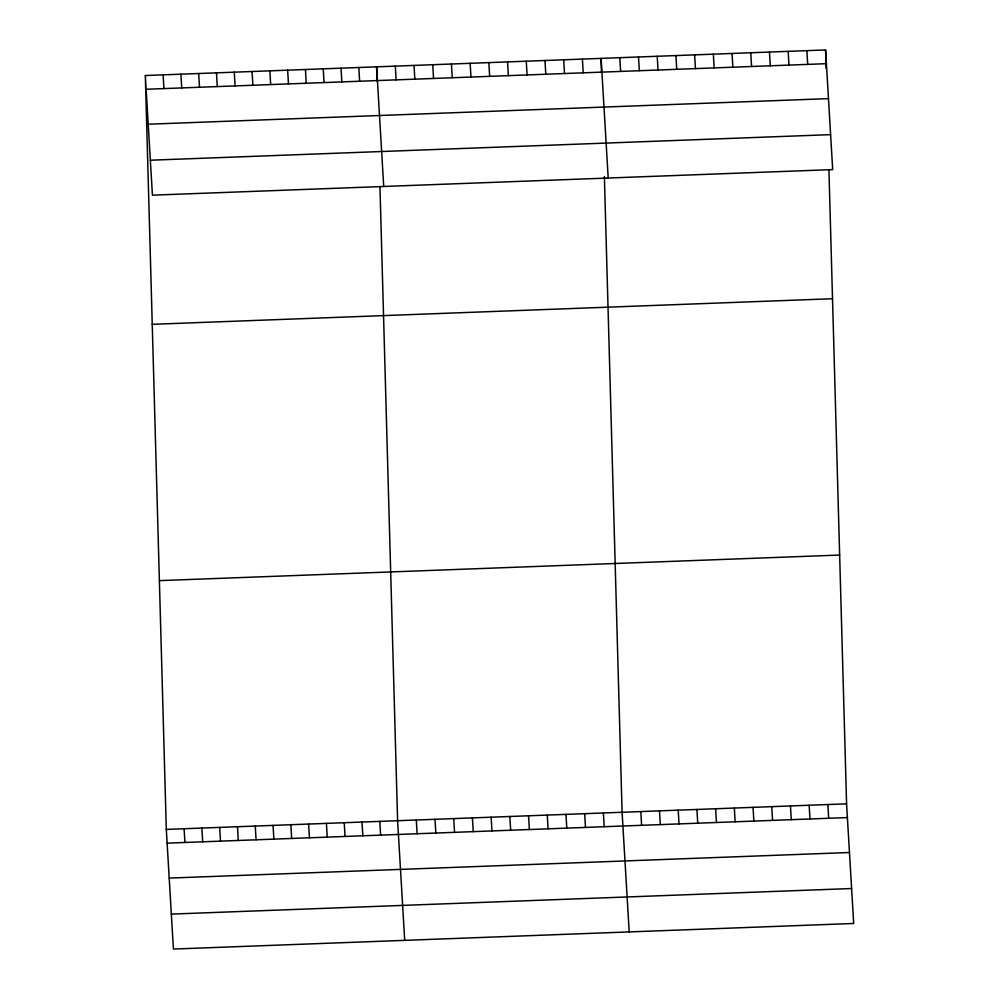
<?xml version="1.0" encoding="UTF-8"?>
<svg xmlns="http://www.w3.org/2000/svg" width="999" height="999" viewBox="0 0 999 999"><rect width="100%" height="100%" fill="white"/><g stroke="black" fill="none" stroke-linecap="round" stroke-linejoin="round"><path stroke-width="1.5" d="M145.317 75.524L825.586 49.95L832.691 169.593L152.422 195.167L145.317 75.524L166.309 829.407L173.414 949.05L853.683 923.476L846.578 803.833L828.92 169.68M146.129 89.261L826.398 63.686M148.202 124.213L828.483 98.626M150.35 160.215L830.619 134.64M152.235 324.313L832.517 298.726M159.378 580.631L839.647 555.057M166.309 829.407L846.578 803.833M167.12 843.144L847.402 817.569M169.193 878.096L849.475 852.509M171.341 914.097L851.61 888.523M806.88 50.649L807.691 64.386M788.174 51.361L788.985 65.085M827.871 804.532L828.683 818.268M769.467 52.06L770.279 65.797M809.165 805.244L809.977 818.968M750.761 52.76L751.573 66.496M790.459 805.943L791.27 819.679M732.055 53.471L732.866 67.195M771.752 806.643L772.564 820.379M713.336 54.171L714.16 67.907M753.046 807.354L753.858 821.078M694.63 54.87L695.454 68.606M734.34 808.054L735.152 821.79M675.923 55.582L676.748 69.306M715.621 808.753L716.445 822.489M657.217 56.281L658.029 70.017M696.915 809.465L697.739 823.188M638.511 56.98L639.323 70.717M678.209 810.164L679.033 823.9M619.805 57.692L620.616 71.416M659.502 810.863L660.327 824.6M608.204 178.034L601.098 58.392L601.485 72.39M640.796 811.575L641.608 825.299M582.392 59.091L583.204 72.827M629.195 931.917L622.09 812.274L604.383 176.561M563.686 59.803L564.497 73.526M603.384 812.974L604.195 826.71M544.979 60.502L545.791 74.238M584.677 813.686L585.489 827.409M526.261 61.201L527.085 74.937M565.971 814.385L566.783 828.121M507.554 61.913L508.379 75.637M547.265 815.084L548.076 828.82M488.848 62.612L489.672 76.349M528.546 815.796L529.37 829.52M470.142 63.312L470.954 77.048M509.84 816.495L510.664 830.231M451.436 64.023L452.247 77.747M491.133 817.194L491.958 830.931M432.729 64.723L433.541 78.459M472.427 817.906L473.239 831.63M414.023 65.422L414.835 79.158M453.721 818.606L454.533 832.342M395.317 66.134L396.128 79.858M435.015 819.305L435.826 833.041M383.716 186.476L376.611 66.833L376.998 80.832M416.308 820.017L417.12 833.74M358.816 67.507L359.628 81.231M404.707 940.359L397.602 820.716L379.945 186.563M341.021 68.169L341.833 81.906M379.807 821.39L380.619 835.114M323.226 68.844L324.051 82.567M362.013 822.052L362.837 835.788M305.444 69.505L306.256 83.242M344.218 822.726L345.042 836.45M287.65 70.18L288.461 83.916M326.436 823.388L327.247 837.125M269.855 70.842L270.667 84.578M308.641 824.063L309.453 837.799M252.06 71.516L252.884 85.252M290.846 824.724L291.658 838.461M234.266 72.19L235.09 85.914M273.052 825.399L273.876 839.135M216.483 72.852L217.295 86.588M255.269 826.073L256.081 839.797M198.689 73.526L199.5 87.25M237.475 826.735L238.286 840.471M180.894 74.188L181.718 87.924M219.68 827.409L220.492 841.133M163.099 74.863L163.923 88.599M201.885 828.071L202.71 841.807M184.103 828.745L184.915 842.482M825.586 49.95L826.111 68.606"/></g></svg>
